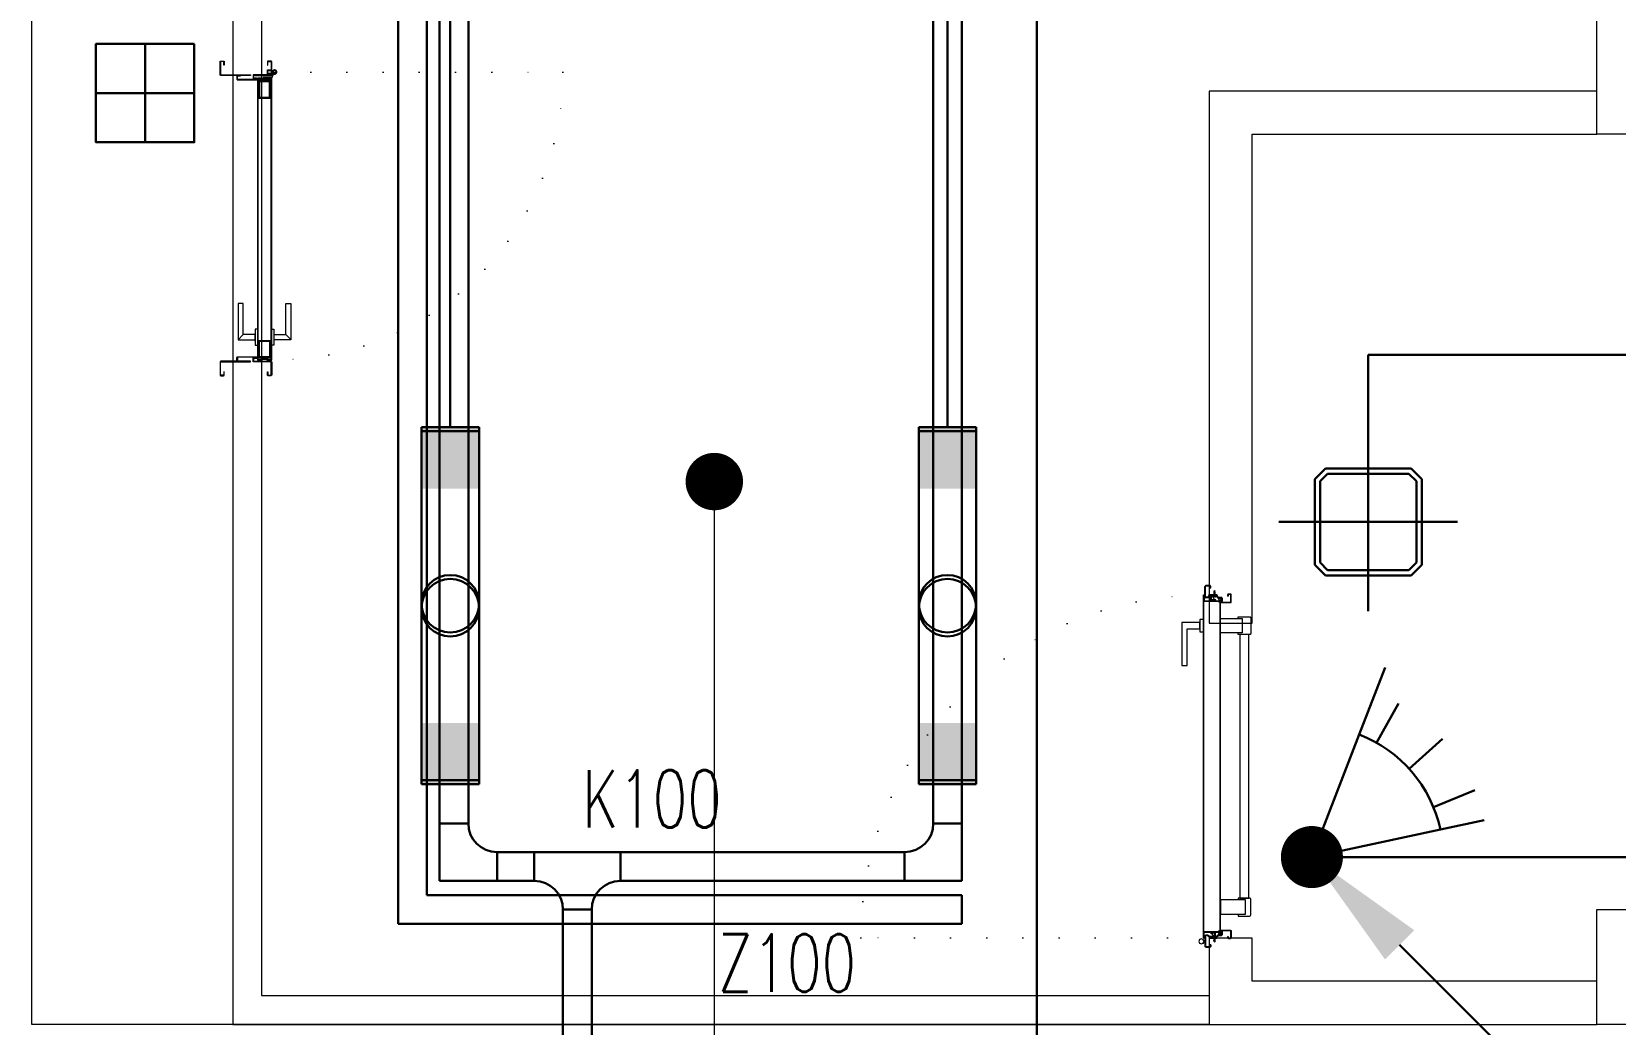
# Model space of a CAD drawing. Header units: metres. Extents: x -13316 to 152404, y -3899 to 30226.
# Drawn here: x 88680 to 89231, y 6360 to 6706 of the extents above; entities that cross this region are included whole.
import ezdxf

# ---------------------------------------------------------------- set-up
doc = ezdxf.new("R2010")
doc.units = ezdxf.units.M
doc.header["$LTSCALE"] = 100
doc.header["$MEASUREMENT"] = 0
doc.linetypes.add('DOT2', pattern=[0.125, 0, -0.125])
doc.linetypes.add('HIDDEN', pattern=[0.375, 0.25, -0.125])
doc.layers.get('0').update_dxf_attribs({"color": 9, "lineweight": 9})
for name, color, linetype, lineweight in [('00', 9, 'Continuous', 9), ('01', 9, 'Continuous', 9), ('06B', 9, 'Continuous', 9), ('06D', 9, 'Continuous', 9), ('10', 9, 'Continuous', 9), ('14', 9, 'Continuous', 9), ('20', 9, 'DOT2', 9), ('21_mahal200', 9, 'Continuous', 9), ('E-1x36 W SIVAÜSTÜ FLUORESAN ARMATÜR (ETANŞ)', 7, 'Continuous', 30), ('E-2x18(W) PL DOWNLIGHT ARMATÜR (SIVAÜSTÜ)', 7, 'Continuous', 30), ('E-AŞAĞIDAN GELEN HAT', 7, 'Continuous', 30), ('E-DUVARA MONTE PIR (HAREKET SENSÖRÜ)', 7, 'Continuous', 30), ('E-DUVARA MONTE PRİZ KUTUSU', 7, 'Continuous', 30), ('E-KABLO', 7, 'Continuous', 30), ('E-TAVA', 6, 'Continuous', 30), ('E-TAVA ZAYIF', 7, 'Continuous', 30), ('E-YAZI', 7, 'Continuous', 30)]:
    doc.layers.add(name, color=color, linetype=linetype, lineweight=lineweight)
doc.styles.add('ILGAZ', font='txttw.shx')
doc.styles.add('MuuM_TEXT-STANDART', font='ARIALN.TTF')
doc.dimstyles.new('MuuM_DIM200', dxfattribs={"dimscale": 20, "dimtxt": 2, "dimasz": 1, "dimexe": 1, "dimexo": 1, "dimgap": 1, "dimtad": 1, "dimdec": 1, "dimrnd": 0.5, "dimdsep": 46, "dimtxsty": 'MuuM_TEXT-STANDART', "dimblk": 'ARCHTICK', "dimcen": 0, "dimdle": 0.15, "dimclrd": 256, "dimclre": 256, "dimclrt": 256, "dimadec": 0, "dimazin": 0, "dimtfac": 5, "dimtdec": 1, "dimtix": 1, "dimtmove": 2, "dimatfit": 3, "dimldrblk": 'DOT', "dimfxl": 3, "dimfxlon": 1, "dimtolj": 1, "dimlwd": -1, "dimlwe": -1, "dimarcsym": 0})

# ---------------------------------------------------------------- blocks, each defined once
blk = doc.blocks.new('100_DUVARA MONTE PIR (HAREKET SENSÖRÜ)')
at = {"layer": 'E-DUVARA MONTE PIR (HAREKET SENSÖRÜ)', "color": 4}
for p, q in [((3.645, 1.193), (2.717, 0.889)), ((2.717, 0.889), (0, 0)), ((3.799, 0.528), (2.831, 0.393)), ((0, 0), (2.232, -1.786)), ((3.751, -0.797), (2.796, -0.594)), ((3.311, -1.936), (2.468, -1.443)), ((2.232, -1.786), (3.454, -2.765))]:
    blk.add_line(p, q, dxfattribs=at)
blk.add_arc((0, 0), 2.859, 321.3229, 18.1202, dxfattribs=at)
blk = doc.blocks.new('100_AŞAĞIDAN GELEN HAT')
at = {"layer": 'E-AŞAĞIDAN GELEN HAT', "color": 3, "linetype": 'Continuous'}
blk.add_line((-1.91, -1.909), (-4.382, -4.379), dxfattribs=at)
at = {"layer": 'E-AŞAĞIDAN GELEN HAT', "color": 4, "linetype": 'Continuous', "const_width": 0.675}
blk.add_lwpolyline([(-0.338, 0, 1), (0.338, 0, 1)], format="xyb", close=True, dxfattribs=at)
at = {"layer": 'E-AŞAĞIDAN GELEN HAT', "color": 3, "linetype": 'Continuous'}
blk.add_solid([(-2.228, -1.59), (-1.592, -2.227), (0, 0)], dxfattribs=at)
blk = doc.blocks.new('100_2x18(W) PL DOWNLIGHT ARMATÜR (SIVAÜSTÜ)')
at = {"layer": 'E-2x18(W) PL DOWNLIGHT ARMATÜR (SIVAÜSTÜ)', "color": 4, "ltscale": 0.4}
for q in [(0, 25), (0, 25), (-25, 0), (-25, 0), (0, -25), (25, 0), (0, -25), (25, 0)]:
    blk.add_line((0, 0), q, dxfattribs=at)
at = {"layer": 'E-2x18(W) PL DOWNLIGHT ARMATÜR (SIVAÜSTÜ)', "color": 4}
for p, q in [((-12, 15), (-15, 12)), ((-11.38, 13.5), (-13.5, 11.38)), ((12, 15), (-12, 15)), ((11.38, 13.5), (-11.38, 13.5)), ((13.5, 11.38), (11.38, 13.5)), ((15, 12), (12, 15)), ((-15, 12), (-15, -12)), ((-13.5, 11.38), (-13.5, -11.38)), ((13.5, -11.38), (13.5, 11.38)), ((15, -12), (15, 12)), ((-15, -12), (-12, -15)), ((-13.5, -11.38), (-11.38, -13.5)), ((11.38, -13.5), (13.5, -11.38)), ((12, -15), (15, -12)), ((-12, -15), (12, -15)), ((-11.38, -13.5), (11.38, -13.5))]:
    blk.add_line(p, q, dxfattribs=at)
blk = doc.blocks.new('100_1x36 W SIVAÜSTÜ FLUORESAN ARMATÜR (ETANŞ)')
at = {"layer": 'E-1x36 W SIVAÜSTÜ FLUORESAN ARMATÜR (ETANŞ)', "color": 4}
for p, q in [((-6.15, 1), (-6.15, -1)), ((6.15, 1), (-6.15, 1)), ((6.15, 1), (6.15, -1)), ((6.15, -1), (-6.15, -1))]:
    blk.add_line(p, q, dxfattribs=at)
at = {"layer": 'E-1x36 W SIVAÜSTÜ FLUORESAN ARMATÜR (ETANŞ)'}
blk.add_line((6.146, -1), (6.15, -0.996), dxfattribs=at)
at = {"layer": 'E-1x36 W SIVAÜSTÜ FLUORESAN ARMATÜR (ETANŞ)', "color": 4}
blk.add_circle((0, 0), 1, dxfattribs=at)
for points in [[(-6.15, 1), (-4.15, 1), (-6.15, -1), (-4.15, -1)], [(6.15, 1), (4.15, 1), (6.15, -1), (4.15, -1)]]:
    blk.add_solid(points, dxfattribs=at)
blk = doc.blocks.new('10_DUVARA MONTE PRİZ KUTUSU')
at = {"layer": 'E-DUVARA MONTE PRİZ KUTUSU', "color": 4}
for p, q in [((0, 24.48), (0, -24.48)), ((24.48, 0), (-24.48, 0))]:
    blk.add_line(p, q, dxfattribs=at)
blk.add_lwpolyline([(-24.48, -24.48), (24.48, -24.48), (24.48, 24.48), (-24.48, 24.48)], close=True, dxfattribs=at)
blk = doc.blocks.new('1.Bod.Ara.Sitatik Elk')
at = {"layer": '01'}
blk.add_lwpolyline([(4905, -1960), (5355, -1960), (5355, -2240), (5355, -2240), (5355, -2590), (4905, -2590), (4905, -2550), (5315, -2550), (5315, -2280), (4905, -2280), (4905, -2240), (5315, -2240), (5315, -2000), (4905, -2000), (4905, -1960)], close=True, dxfattribs=at)
blk = doc.blocks.new('_ArchTick')
at = {"color": 0, "linetype": 'ByBlock', "const_width": 0.15}
blk.add_lwpolyline([(-0.5, -0.5), (0.5, 0.5)], dxfattribs=at)
blk = doc.blocks.new('_Dot')
at = {"color": 0, "linetype": 'ByBlock', "lineweight": -2}
blk.add_line((-0.5, 0), (-1, 0), dxfattribs=at)
at = {"color": 0, "linetype": 'ByBlock', "const_width": 0.5}
blk.add_lwpolyline([(-0.25, 0, 1), (0.25, 0, 1)], format="xyb", close=True, dxfattribs=at)
blk = doc.blocks.new('*U21')
at = {"ltscale": 15}
for p, q in [((-24.9, 0.9), (-25.7, 0)), ((-24.9, -0.9), (-25.7, 0)), ((-22.9, 1.5), (-24.9, 0.9)), ((-22.9, 1.5), (-22.9, -1.5)), ((-21.2, -2.7), (-18.1, 2.8)), ((-21, -2.7), (-17.9, 2.7)), ((-19.7, -2.7), (-16.6, 2.8)), ((-19.5, -2.7), (-16.4, 2.7)), ((-18.5, 1.5), (-18.3, 2)), ((-18.2, -2.7), (-15.1, 2.8)), ((-18, -2.7), (-14.9, 2.7)), ((-17, 1.5), (-16.8, 2)), ((-16.7, -2.7), (-13.6, 2.8)), ((-16.5, -2.7), (-13.4, 2.7)), ((-15.5, 1.5), (-15.3, 2)), ((-15.2, -2.7), (-12.1, 2.8)), ((-15, -2.7), (-11.9, 2.7)), ((-14, 1.5), (-13.8, 2)), ((-13.7, -2.7), (-10.6, 2.8)), ((-13.5, -2.7), (-10.4, 2.7)), ((-12.5, 1.5), (-12.3, 2)), ((-12.2, -2.7), (-9.1, 2.8)), ((-12, -2.7), (-8.9, 2.7)), ((-11, 1.5), (-10.8, 2)), ((-10.7, -2.7), (-7.6, 2.8)), ((-10.5, -2.7), (-7.4, 2.7)), ((-9.5, 1.5), (-9.3, 2)), ((-9.2, -2.7), (-6.1, 2.8)), ((-9, -2.7), (-5.9, 2.7)), ((-8, 1.5), (-7.8, 2)), ((-7.7, -2.7), (-4.6, 2.8)), ((-7.5, -2.7), (-4.4, 2.7)), ((-6.5, 1.5), (-6.3, 2)), ((-6.2, -2.7), (-3.1, 2.8)), ((-6, -2.7), (-2.9, 2.7)), ((-5, 1.5), (-4.8, 2)), ((-4.7, -2.7), (-1.6, 2.8)), ((-4.5, -2.7), (-1.4, 2.7)), ((-3.5, 1.5), (-3.3, 2)), ((-2, 1.5), (-1.8, 2)), ((-0.5, 4.2), (-1.5, 1.5)), ((0, 0.5), (-0.6, 0.5)), ((-24.9, -0.9), (-22.9, -1.5)), ((-8.6, -1.5), (-22.9, -1.5)), ((-21.2, -2.7), (-20.9, -1.5)), ((-20.3, -1.5), (-19.1, -1.5)), ((-19.7, -2.7), (-19.4, -1.5)), ((-18.8, -1.5), (-17.6, -1.5)), ((-18.2, -2.7), (-17.9, -1.5)), ((-17.3, -1.5), (-16.1, -1.5)), ((-16.7, -2.7), (-16.4, -1.5)), ((-15.8, -1.5), (-14.6, -1.5)), ((-15.2, -2.7), (-14.9, -1.5)), ((-14.3, -1.5), (-13.1, -1.5)), ((-13.7, -2.7), (-13.4, -1.5)), ((-12.8, -1.5), (-11.6, -1.5)), ((-12.2, -2.7), (-11.9, -1.5)), ((-11.3, -1.5), (-10.1, -1.5)), ((-10.7, -2.7), (-10.4, -1.5)), ((-9.8, -1.5), (-8.6, -1.5)), ((-9.2, -2.7), (-8.9, -1.5)), ((-8.3, -1.5), (-7.1, -1.5)), ((-7.7, -2.7), (-7.4, -1.5)), ((-6.8, -1.5), (-5.6, -1.5)), ((-6.2, -2.7), (-5.9, -1.5)), ((-5.3, -1.5), (-4.1, -1.5)), ((-4.7, -2.7), (-4.4, -1.5)), ((-3.8, -1.5), (-2.1, -1.5)), ((-0.5, -4.2), (-1.5, -1.5)), ((0, -0.5), (-0.6, -0.5))]:
    blk.add_line(p, q, dxfattribs=at)
for p, q in [((-6.9, 1.5), (-22.9, 1.5)), ((-17.4, 1.5), (-18.6, 1.5)), ((-15.9, 1.5), (-17.1, 1.5)), ((-14.4, 1.5), (-15.6, 1.5)), ((-12.9, 1.5), (-14.1, 1.5)), ((-11.4, 1.5), (-12.6, 1.5)), ((-9.9, 1.5), (-11.1, 1.5)), ((-8.4, 1.5), (-9.6, 1.5)), ((-6.9, 1.5), (-8.1, 1.5)), ((-5.4, 1.5), (-6.6, 1.5)), ((-3.9, 1.5), (-5.1, 1.5)), ((-2.4, 1.5), (-3.6, 1.5)), ((-1.5, 1.5), (-2.1, 1.5)), ((0, 0.5), (0, 4.1)), ((-1.5, -1.5), (-2.1, -1.5)), ((0, -0.5), (0, -4.1))]:
    blk.add_line(p, q)
for centre, radius, start, end in [((-26, 3.9), 3.92, 274.361, 322.10246), ((-26, -3.9), 3.92, 37.89754, 85.639), ((-18, 2.8), 0.0971, 330.32042, 150.32042), ((-16.5, 2.8), 0.0971, 330.32042, 150.32042), ((-15, 2.8), 0.0971, 330.32042, 150.32042), ((-13.5, 2.8), 0.0971, 330.32042, 150.32042), ((-12, 2.8), 0.0971, 330.32042, 150.32042), ((-10.5, 2.8), 0.0971, 330.32042, 150.32042), ((-9, 2.8), 0.0971, 330.32042, 150.32042), ((-7.5, 2.8), 0.0971, 330.32042, 150.32042), ((-6, 2.8), 0.0971, 330.32042, 150.32042), ((-4.5, 2.8), 0.0971, 330.32042, 150.32042), ((-3, 2.8), 0.0971, 330.32042, 150.32042), ((-1.5, 2.8), 0.0971, 330.32042, 150.32042), ((-0.6, 0), 0.486, 90, 270), ((-0.3, 4.1), 0.25, 0, 150.08641), ((-21.1, -2.7), 0.0971, 150.32042, 330.32042), ((-19.6, -2.7), 0.0971, 150.32042, 330.32042), ((-18.1, -2.7), 0.0971, 150.32042, 330.32042), ((-16.6, -2.7), 0.0971, 150.32042, 330.32042), ((-15.1, -2.7), 0.0971, 150.32042, 330.32042), ((-13.6, -2.7), 0.0971, 150.32042, 330.32042), ((-12.1, -2.7), 0.0971, 150.32042, 330.32042), ((-10.6, -2.7), 0.0971, 150.32042, 330.32042), ((-9.1, -2.7), 0.0971, 150.32042, 330.32042), ((-7.6, -2.7), 0.0971, 150.32042, 330.32042), ((-6.1, -2.7), 0.0971, 150.32042, 330.32042), ((-4.6, -2.7), 0.0971, 150.32042, 330.32042), ((-0.3, -4.1), 0.25, 209.91359, 0)]:
    blk.add_arc(centre, radius, start, end, dxfattribs=at)
blk = doc.blocks.new('conta')
at = {"ltscale": 10}
for p, q in [((-2649.88, 5344.46), (-2649.78, 5344.3)), ((-2649.87, 5345.53), (-2649.81, 5345.61)), ((-2649.78, 5344.3), (-2649.74, 5344.3)), ((-2649.72, 5345.4), (-2649.28, 5345.4)), ((-2649.25, 5345.41), (-2649.09, 5345.51)), ((-2648.97, 5344.05), (-2648.78, 5343.8)), ((-2648.87, 5344.09), (-2648.7, 5343.86)), ((-2648.83, 5344.87), (-2648.56, 5345.24)), ((-2648.77, 5345.12), (-2648.63, 5345.3)), ((-2648.71, 5343.79), (-2648.71, 5343.79)), ((-2648.56, 5345.31), (-2648.56, 5345.31))]:
    blk.add_line(p, q, dxfattribs=at)
for centre, radius, start, end in [((-2653.03, 5345), 3.19, 350.46739, 8.93723), ((-2649.87, 5344.47), 0.02, 170.46739, 213.74513), ((-2649.83, 5345.5), 0.05, 140.63452, 188.93723), ((-2649.74, 5345.58), 0.0696, 22.24275, 159.25804), ((-2650.94, 5345.01), 1.24, 340.33821, 16.77718), ((-2649.74, 5344.58), 0.03, 160.33821, 273.26661), ((-2649.72, 5345.37), 0.03, 90, 196.77718), ((-2649.56, 5341.55), 3.01, 80.43616, 93.26661), ((-2649.28, 5345.45), 0.05, 270, 303.00619), ((-2649.22, 5344.14), 0.231, 353.95711, 81.90038), ((-2649.08, 5345.49), 0.03, 4.79721, 123.00619), ((-2649.06, 5344.54), 0.03, 260.43616, 338.70659), ((-2650.22, 5344.99), 1.27, 338.70659, 23.04177), ((-2648.89, 5344.11), 0.1, 173.95711, 217.26527), ((-2649.01, 5345.57), 0.05, 18.79511, 42.1429), ((-2651.17, 5344.83), 2.33, 7.58966, 18.79511), ((-2658.2, 5345.19), 9.36, 353.68569, 357.8537), ((-2648.79, 5344.15), 0.1, 173.68569, 217.26527), ((-2648.81, 5345.15), 0.05, 187.58966, 322.73473), ((-2648.79, 5344.84), 0.05, 142.73473, 180.2669), ((-2648.74, 5343.83), 0.05, 217.26527, 307.26527), ((-2648.74, 5343.83), 0.05, 307.26527, 37.26527), ((-2648.59, 5345.27), 0.05, 52.73473, 142.73473), ((-2648.59, 5345.27), 0.05, 322.73473, 52.73473)]:
    blk.add_arc(centre, radius, start, end, dxfattribs=at)
for points, knots in [([(-2649.74, 5344.31), (-2649.74, 5344.34), (-2649.7, 5344.52), (-2649.59, 5344.33), (-2649.34, 5344.36), (-2649.23, 5344.37), (-2649.18, 5344.37)], [0, 0, 0, 0, 0.1008757, 0.3841126, 0.5436166, 0.6906785, 0.6906785, 0.6906785, 0.6906785]), ([(-2648.98, 5345.6), (-2649, 5345.63), (-2649.09, 5345.71), (-2649.23, 5345.44), (-2649.32, 5345.74), (-2649.39, 5345.46), (-2649.51, 5345.75), (-2649.59, 5345.5), (-2649.65, 5345.57), (-2649.68, 5345.61)], [0.0086373, 0.0086373, 0.0086373, 0.0086373, 0.1097304, 0.3133405, 0.4430081, 0.5658764, 0.7165186, 0.8527974, 0.9648495, 0.9648495, 0.9648495, 0.9648495])]:
    blk.add_open_spline(points, degree=3, knots=knots, dxfattribs=at)
blk = doc.blocks.new('p-yn_sackasa')
at = {"layer": '10', "linetype": 'Continuous'}
for p, q in [((0, 6.16), (0, 6.9)), ((0.01, 6.9), (0.01, 6.15)), ((0.14, 6.9), (0.14, 6.16)), ((0.15, 6.9), (0.15, 6.16)), ((2.69, 7.16), (0.26, 7.16)), ((2.69, 7.15), (0.26, 7.15)), ((2.69, 7.02), (0.26, 7.02)), ((0.26, 7.01), (2.69, 7.01)), ((0.26, 6.05), (0.76, 6.05)), ((0.75, 6.04), (0.26, 6.04)), ((0.26, 5.91), (0.75, 5.91)), ((0.76, 5.9), (0.26, 5.9)), ((0.75, 5.91), (0.75, 6.04)), ((0.76, 5.9), (0.76, 6.05)), ((2.8, 3.29), (2.8, 6.9)), ((2.81, 3.29), (2.81, 6.9)), ((2.94, 3.29), (2.94, 6.9)), ((2.95, 3.29), (2.95, 6.9)), ((-2.19, 0), (-2.19, -0.15)), ((0.67, -0.71), (0.67, 2.27)), ((0.69, -0.71), (0.69, 2.27)), ((0.81, -0.71), (0.81, 2.27)), ((0.83, -0.71), (0.83, 2.27)), ((0.92, 2.33), (0.95, 2.32)), ((0.93, 2.34), (0.95, 2.33)), ((1.01, 2.46), (0.99, 2.47)), ((0.99, 2.46), (1.01, 2.45)), ((1.11, 2.52), (1.11, 3.73)), ((1.12, 2.52), (1.12, 3.73)), ((1.25, 3.73), (1.25, 2.52)), ((1.26, 2.52), (1.26, 3.73)), ((1.37, 3.98), (2.49, 3.98)), ((2.49, 3.97), (1.37, 3.97)), ((1.37, 3.84), (2.49, 3.84)), ((2.49, 3.83), (1.37, 3.83)), ((2.6, 3.69), (2.5, 3.36)), ((2.51, 3.35), (2.61, 3.69)), ((2.73, 3.65), (2.63, 3.32)), ((2.74, 3.64), (2.64, 3.31)), ((-2.95, -0.25), (-2.95, -1.75)), ((-2.94, -1.75), (-2.94, -0.25)), ((-2.81, -0.25), (-2.81, -1.75)), ((-2.8, -0.25), (-2.8, -1.75)), ((-2.19, 0), (-2.7, 0)), ((-2.2, -0.01), (-2.7, -0.01)), ((-2.2, -0.14), (-2.7, -0.14)), ((-2.19, -0.15), (-2.7, -0.15)), ((1.01, -1.85), (-2.7, -1.85)), ((1.01, -1.86), (-2.7, -1.86)), ((-2.7, -1.99), (1.01, -1.99)), ((1.01, -2), (-2.7, -2)), ((-2.2, -0.14), (-2.2, -0.01)), ((0.92, -0.77), (0.95, -0.76)), ((0.93, -0.78), (0.95, -0.77)), ((0.99, -0.89), (1.01, -0.88)), ((1.01, -0.89), (0.99, -0.91)), ((1.11, -0.96), (1.11, -1.75)), ((1.12, -0.96), (1.12, -1.75)), ((1.25, -0.96), (1.25, -1.75)), ((1.26, -0.96), (1.26, -1.75))]:
    blk.add_line(p, q, dxfattribs=at)
for points in [[(0.15, 2.14), (0.67, 2.14), (0.67, -0.54), (0.15, -0.54)], [(0.15, 2.14), (0.41, 2.14), (0.41, -0.54), (0.15, -0.54)]]:
    blk.add_lwpolyline(points, close=True, dxfattribs=at)
for centre, radius, start, end in [((0.26, 6.9), 0.261, 90, 180), ((0.26, 6.16), 0.261, 180, 270), ((0.26, 6.9), 0.249, 90, 180), ((0.26, 6.16), 0.249, 181.345, 271.3502), ((0.26, 6.9), 0.122, 90, 180), ((0.26, 6.16), 0.122, 180, 270), ((0.26, 6.9), 0.11, 90, 180), ((0.26, 6.16), 0.11, 180, 270), ((2.69, 6.9), 0.261, 0, 90), ((2.69, 6.9), 0.249, 0, 90), ((2.69, 6.9), 0.122, 0, 90), ((2.69, 6.9), 0.11, 0, 90), ((0.89, 2.27), 0.219, 63.2153, 180), ((0.89, 2.27), 0.206, 63.2169, 180), ((0.89, 2.27), 0.0801, 63.215, 180), ((0.89, 2.27), 0.0674, 63.2144, 180), ((1.04, 2.52), 0.206, 243.2197, 0), ((1.04, 2.52), 0.219, 243.2148, 0), ((1.04, 2.52), 0.0801, 243.2203, 0), ((1.04, 2.52), 0.0674, 243.2129, 0), ((1.37, 3.73), 0.253, 90, 180), ((1.37, 3.73), 0.24, 90, 180), ((1.37, 3.73), 0.114, 90, 180), ((1.37, 3.73), 0.101, 90, 180), ((2.49, 3.72), 0.261, 342.8602, 90), ((2.49, 3.72), 0.249, 342.8613, 90), ((2.49, 3.72), 0.122, 342.8607, 90), ((2.49, 3.72), 0.11, 342.8621, 90), ((2.72, 3.29), 0.232, 162.8601, 0), ((2.72, 3.29), 0.219, 162.8613, 0), ((2.72, 3.29), 0.0927, 162.8605, 0), ((2.72, 3.29), 0.0801, 162.8624, 0), ((-2.7, -0.25), 0.253, 90, 180), ((-2.7, -1.75), 0.253, 180, 270), ((-2.7, -0.25), 0.24, 90, 180), ((-2.7, -1.75), 0.24, 180, 270), ((-2.7, -0.25), 0.114, 90, 180), ((-2.7, -1.75), 0.114, 180, 270), ((-2.7, -0.25), 0.101, 90, 180), ((-2.7, -1.75), 0.101, 180, 270), ((0.89, -0.71), 0.219, 180, 296.785), ((0.89, -0.71), 0.206, 180, 296.7851), ((0.89, -0.71), 0.0801, 180, 296.785), ((0.89, -0.71), 0.0674, 180, 180.5245), ((0.89, -0.71), 0.0674, 180, 296.7871), ((1.04, -0.96), 0.219, 0, 116.7854), ((1.04, -0.96), 0.206, 0, 116.7836), ((1.04, -0.96), 0.0801, 0, 116.7811), ((1.04, -0.96), 0.0674, 0, 116.7871), ((1.01, -1.75), 0.114, 270, 0), ((1.01, -1.75), 0.24, 270, 0), ((1.01, -1.75), 0.101, 270, 0), ((1.01, -1.75), 0.253, 270, 0)]:
    blk.add_arc(centre, radius, start, end, dxfattribs=at)
at = {"layer": '10', "xscale": 0.0842696629213483, "yscale": 0.0842696629213483, "zscale": 0.0842696629213483}
blk.add_blockref('*U21', (0.95, 1.35), dxfattribs=at)
at = {"layer": '14', "xscale": -0.7887640449438696, "yscale": 0.7887640449438696, "zscale": 0.7887640449438204, "rotation": 90}
blk.add_blockref('conta', (4217.78, -2086.42), dxfattribs=at)
blk = doc.blocks.new('*U629')
at = {"layer": '06D'}
for points in [[(8.5, 9.56), (7.87, 9.56), (7.87, 13.56, -0.414214), (8.25, 13.93), (13.75, 13.93, -0.414214), (14.12, 13.56), (14.12, 9.56), (13.5, 9.56)], [(111.5, 9.56), (112.12, 9.56), (112.12, 13.56, 0.414214), (111.75, 13.93), (106.25, 13.93, 0.414214), (105.87, 13.56), (105.87, 9.56), (106.5, 9.56)]]:
    blk.add_lwpolyline(points, format="xyb", dxfattribs=at)
for points in [[(8.5, 12.06), (13.5, 12.06), (13.5, 3.44), (8.5, 3.44)], [(14.12, 13.31), (105.87, 13.31), (105.87, 10.18), (14.12, 10.18)], [(111.5, 10.94), (106.5, 10.94), (106.5, 3.44), (111.5, 3.44)]]:
    blk.add_lwpolyline(points, close=True, dxfattribs=at)
for points in [[(110.12, -3.81), (110.12, -10.06), (95.12, -10.06), (95.12, -8.19), (107.87, -8.19), (107.87, -8.19), (107.87, -3.81), (110.12, -3.81)], [(111.2, -2.56), (111.2, -3.81), (106.8, -3.81), (106.8, -2.56), (111.2, -2.56)]]:
    blk.add_lwpolyline(points, dxfattribs=at)
at = {"layer": '10', "ltscale": 10}
for p, q in [((2, 1.51), (1, 1.51)), ((2, 1.31), (1, 1.31)), ((1, 0.91), (2, 0.26)), ((2, 0.26), (2, 1.76)), ((2, 1.76), (2.3, 1.76)), ((2, -0.17), (2, 0.26)), ((2.3, -2.19), (2.3, 3.34)), ((2.3, 1.76), (2.3, 0.26)), ((2.3, 0.26), (2.3, -0.17)), ((2.4, 3.44), (117.6, 3.44)), ((2.45, -2.29), (2.45, 3.24)), ((2.5, 3.29), (117.5, 3.29)), ((117.55, -2.29), (117.55, 3.24)), ((117.7, -2.19), (117.7, 3.34)), ((117.7, 1.76), (118, 1.76)), ((117.7, 1.33), (117.7, 1.76)), ((117.7, 1.76), (118, 1.76)), ((117.7, 1.33), (117.7, 1.76)), ((117.7, -0.17), (117.7, 1.33)), ((117.7, -0.17), (117.7, 1.33)), ((118, 1.76), (118, 1.33)), ((118, 1.76), (118, 1.33)), ((118, 1.33), (118, -0.17)), ((119, 0.68), (118, 1.33)), ((118, 1.33), (118, -0.17)), ((119, 0.68), (118, 1.33)), ((118, 0.28), (119, 0.28)), ((118, 0.28), (119, 0.28)), ((118, 0.08), (119, 0.08)), ((118, 0.08), (119, 0.08)), ((-1.6, -2.73), (-1.73, -2.62)), ((-1.6, -2.73), (-1.73, -2.62)), ((-1.22, -2.16), (-1.22, -2.29)), ((-1.22, -2.16), (-1.05, -2.16)), ((-1.22, -2.16), (-1.22, -2.29)), ((-1.22, -2.16), (-1.05, -2.16)), ((-1.05, -2), (-1.05, -2.43)), ((-1.05, -2), (-1.05, -2.43)), ((-0.84, -2), (-0.84, -2.43)), ((-0.84, -2), (-0.84, -2.43)), ((0.3, -2.46), (0.3, -2.34)), ((0.4, -2.24), (2.25, -2.24)), ((0.4, -2.56), (119.6, -2.56)), ((0.45, -2.41), (0.45, -2.39)), ((0.45, -2.39), (2.35, -2.39)), ((0.45, -2.41), (119.54, -2.41)), ((2.3, -0.17), (2, -0.17)), ((119.54, -2.39), (117.65, -2.39)), ((118, -0.17), (117.7, -0.17)), ((118, -0.17), (117.7, -0.17)), ((119.6, -2.24), (117.75, -2.24)), ((119.55, -2.41), (119.55, -2.39)), ((119.7, -2.46), (119.7, -2.34))]:
    blk.add_line(p, q, dxfattribs=at)
blk.add_circle((-0.95, -3.26), 0.843, dxfattribs=at)
blk.add_circle((-0.95, -3.26), 0.843, dxfattribs=at)
for centre, radius, start, end in [((2.4, 3.34), 0.1, 90, 180), ((2.5, 3.24), 0.05, 90, 180), ((117.56, 3.3), 0.141, 14.9271, 75.0729), ((-0.95, -3.26), 1.01, 105.7139, 140.5908), ((-0.95, -3.26), 1.01, 105.7139, 140.5908), ((-0.42, -2.26), 0.428, 142.379, 203.648), ((-0.42, -2.26), 0.428, 142.379, 203.648), ((-0.42, -2.26), 0.302, 119.9685, 254.4476), ((-0.42, -2.26), 0.302, 119.9685, 254.4476), ((0.4, -2.34), 0.1, 90, 180), ((0.4, -2.46), 0.1, 180, 270), ((0.45, -2.39), 0.005, 90, 180), ((0.45, -2.41), 0.005, 180, 270), ((2.25, -2.19), 0.05, 270, 0), ((2.35, -2.29), 0.1, 270, 0), ((117.65, -2.29), 0.1, 180, 270), ((117.75, -2.19), 0.05, 180, 270), ((119.54, -2.39), 0.005, 0, 90), ((119.54, -2.41), 0.005, 270, 360), ((119.6, -2.34), 0.1, 0, 90), ((119.6, -2.46), 0.1, 270, 0)]:
    blk.add_arc(centre, radius, start, end, dxfattribs=at)
at = {"layer": '20'}
blk.add_lwpolyline([(0.3, -2.4), (0.3, -121.8, 0.414214), (119.7, -2.4, -1)], format="xyb", dxfattribs=at)
blk.add_blockref('p-yn_sackasa', (0, 0))
at = {"xscale": -1}
blk.add_blockref('p-yn_sackasa', (120, 0), dxfattribs=at)
blk = doc.blocks.new('gr-p-barel kilitli kapı kolu')
at = {"flags": 128}
for points in [[(-0.9, 0.8), (-0.9, 4.9), (-11.7, 4.9), (-11.7, 6.7), (0.9, 6.7), (0.9, 0.8)], [(-0.8, 5), (0.8, 6.6)]]:
    blk.add_lwpolyline(points, dxfattribs=at)
blk.add_lwpolyline([(-2.75, 0), (-2.75, 0.7), (2.75, 0.7), (2.75, 0)])
blk.add_lwpolyline([(-1.3, 0.7), (1.3, 0.7), (1.3, 0.8), (-1.3, 0.8)], close=True)
blk = doc.blocks.new('prf-scr2')
at = {"linetype": 'DOT2', "ltscale": 10}
blk.add_line((0, 0.19), (0, -1.06), dxfattribs=at)
for p, q in [((0.09, -0.24), (-0.09, -0.2)), ((-0.09, -0.24), (0.09, -0.28)), ((0.09, -0.32), (-0.09, -0.28)), ((-0.09, -0.32), (0.09, -0.36)), ((0.09, -0.4), (-0.09, -0.36)), ((-0.09, -0.4), (0.09, -0.44)), ((0.09, -0.48), (-0.09, -0.44)), ((-0.09, -0.48), (0.09, -0.52)), ((0.09, -0.56), (-0.09, -0.52)), ((-0.09, -0.56), (0.09, -0.6)), ((0.09, -0.64), (-0.09, -0.6)), ((-0.09, -0.64), (0.09, -0.68)), ((0.09, -0.72), (-0.09, -0.68)), ((-0.09, -0.72), (0.09, -0.76)), ((0.06, -0.84), (-0.08, -0.76)), ((-0.07, -0.8), (0.06, -0.84)), ((0.09, -0.17), (0, -0.15)), ((0, -0.18), (0.09, -0.2))]:
    blk.add_line(p, q)
blk.add_lwpolyline([(0.23, 0), (-0.23, 0), (-0.23, -0.01), (-0.12, -0.14), (0.12, -0.14), (0.23, -0.01), (0.23, 0)], close=True)
for points in [[(0.23, -0.01), (-0.23, -0.01)], [(-0.09, -0.14), (-0.09, -0.2), (-0.12, -0.22), (-0.12, -0.23), (-0.09, -0.24), (-0.09, -0.28), (-0.12, -0.3), (-0.12, -0.31), (-0.09, -0.32), (-0.09, -0.36), (-0.12, -0.38), (-0.12, -0.39), (-0.09, -0.4), (-0.09, -0.44), (-0.12, -0.46), (-0.12, -0.46), (-0.09, -0.48), (-0.09, -0.52), (-0.12, -0.54), (-0.12, -0.54), (-0.09, -0.56), (-0.09, -0.6), (-0.12, -0.62), (-0.12, -0.62), (-0.09, -0.64), (-0.09, -0.68), (-0.12, -0.69), (-0.12, -0.7), (-0.09, -0.72), (-0.09, -0.73), (-0.08, -0.76), (-0.1, -0.77), (-0.1, -0.78), (-0.07, -0.8), (-0.01, -0.94), (0, -0.95), (0.01, -0.94), (0.08, -0.76), (0.09, -0.76), (0.12, -0.74), (0.12, -0.73), (0.09, -0.72), (0.09, -0.68), (0.12, -0.66), (0.12, -0.66), (0.09, -0.64), (0.09, -0.6), (0.12, -0.58), (0.12, -0.58), (0.09, -0.56), (0.09, -0.52), (0.12, -0.5), (0.12, -0.5), (0.09, -0.48), (0.09, -0.44), (0.12, -0.43), (0.12, -0.42), (0.09, -0.4), (0.09, -0.36), (0.12, -0.35), (0.12, -0.34), (0.09, -0.32), (0.09, -0.28), (0.12, -0.27), (0.12, -0.26), (0.09, -0.24), (0.09, -0.2), (0.12, -0.19), (0.12, -0.18), (0.09, -0.17), (0.09, -0.14)]]:
    blk.add_lwpolyline(points)
blk = doc.blocks.new('K-SAC-01')
at = {"layer": '10'}
for points in [[(-4.6, 16.2, -0.414214), (-4.5, 16.3), (-0.1, 16.3, -0.414214), (0, 16.2), (0, 5.9), (0.2, 5.9), (0.2, 16.2, 0.414214), (-0.1, 16.5), (-4.5, 16.5, 0.414214), (-4.8, 16.2), (-4.8, 15.3, 0.414214), (-4.5, 15), (-3.4, 15), (-3.4, 15.2), (-4.5, 15.2, -0.414214), (-4.6, 15.3)], [(104.6, 16.2, 0.414214), (104.5, 16.3), (100.1, 16.3, 0.414214), (100, 16.2), (100, 5.9), (99.8, 5.9), (99.8, 16.2, -0.414214), (100.1, 16.5), (104.5, 16.5, -0.414214), (104.8, 16.2), (104.8, 15.3, -0.414214), (104.5, 15), (103.4, 15), (103.4, 15.2), (104.5, 15.2, 0.414214), (104.6, 15.3)], [(0.2, 10.3, -0.414214), (0.5, 10.6), (1.5, 10.6, -0.414214), (1.8, 10.3), (1.8, 3.9, -0.414214), (1.5, 3.6, -0.414214), (1.2, 3.9), (1.2, 4.8), (0.2, 4.8), (0.2, -1.2, -0.414214), (-0.1, -1.5), (-4.5, -1.5, -0.414214), (-4.8, -1.2), (-4.8, -0.3, -0.414214), (-4.5, 0), (-3.4, 0), (-3.4, -0.2), (-4.5, -0.2, 0.414214), (-4.6, -0.3), (-4.6, -1.2, 0.414214), (-4.5, -1.3), (-0.1, -1.3, 0.414214), (0, -1.2), (0, 5), (1.4, 5), (1.4, 3.9, 0.414214), (1.5, 3.8, 0.414214), (1.6, 3.9), (1.6, 10.3, 0.414214), (1.5, 10.4), (0.5, 10.4, 0.414214), (0.4, 10.3), (0.4, 9.4), (0.2, 9.4)], [(99.8, 10.3, 0.414214), (99.5, 10.6), (98.5, 10.6, 0.414214), (98.2, 10.3), (98.2, 3.9, 0.414214), (98.5, 3.6, 0.414214), (98.8, 3.9), (98.8, 4.8), (99.8, 4.8), (99.8, -1.2, 0.414214), (100.1, -1.5), (104.5, -1.5, 0.414214), (104.8, -1.2), (104.8, -0.3, 0.414214), (104.5, 0), (103.4, 0), (103.4, -0.2), (104.5, -0.2, -0.414214), (104.6, -0.3), (104.6, -1.2, -0.414214), (104.5, -1.3), (100.1, -1.3, -0.414214), (100, -1.2), (100, 5), (98.6, 5), (98.6, 3.9, -0.414214), (98.5, 3.8, -0.414214), (98.4, 3.9), (98.4, 10.3, -0.414214), (98.5, 10.4), (99.5, 10.4, -0.414214), (99.6, 10.3), (99.6, 9.4), (99.8, 9.4)], [(-0.38, -2.01), (1, -1.37), (1, 1.5), (1.2, 1.5), (1.2, -1.5), (-0.27, -2.18, -14.796002)]]:
    blk.add_lwpolyline(points, format="xyb", close=True, dxfattribs=at)
for points in [[(98.8, 0.15), (98.8, 2.15), (99.1, 2.15), (99.1, 3.19), (1.5, 3.19), (1.5, 2.15), (1.8, 2.15), (1.8, 0.15), (1.5, 0.15), (1.5, 1.85), (1.2, 1.85), (1.2, 3.49), (99.4, 3.49), (99.4, 1.85), (99.1, 1.85), (99.1, 0.15)], [(98.8, 2.15), (98.8, 0.15), (99.4, 0.15), (99.4, -1.5), (1.2, -1.5), (1.2, 0.15), (1.8, 0.15), (1.8, 2.15), (2.1, 2.15), (2.1, -0.15), (1.5, -0.15), (1.5, -1.2), (99.1, -1.2), (99.1, -0.15), (98.5, -0.15), (98.5, 2.15), (98.8, 2.15)]]:
    blk.add_lwpolyline(points, dxfattribs=at)
for points in [[(2.1, 3), (8.1, 3), (8.1, -1), (2.1, -1)], [(2.4, 2.7), (7.8, 2.7), (7.8, -0.7), (2.4, -0.7)], [(98.5, 3), (92.5, 3), (92.5, -1), (98.5, -1)], [(98.2, 2.7), (92.8, 2.7), (92.8, -0.7), (98.2, -0.7)]]:
    blk.add_lwpolyline(points, close=True, dxfattribs=at)
blk.add_circle((-0.95, -2.5), 0.55, dxfattribs=at)
at = {"layer": '20', "linetype": 'HIDDEN'}
for points in [[(-0.2, -1.3), (-0.2, 0), (-1.7, 0), (-1.7, -1.3)], [(-0.4, -1.99), (-0.4, -0.2), (-1.5, -0.2), (-1.5, -1.99)]]:
    blk.add_lwpolyline(points, dxfattribs=at)
at = {"layer": '20'}
blk.add_lwpolyline([(-0.95, -2.5), (-0.95, -102.85)], dxfattribs=at)
blk.add_arc((-0.95, -2.5), 100.35, 270, 1.5131, dxfattribs=at)
at = {"layer": '06B'}
blk.add_blockref('gr-p-barel kilitli kapı kolu', (91.4, 3.51), dxfattribs=at)
at = {"layer": '06B', "xscale": -1, "rotation": 180}
blk.add_blockref('gr-p-barel kilitli kapı kolu', (91.4, -1.51), dxfattribs=at)
at = {"layer": '10', "xscale": -1, "rotation": 90}
blk.add_blockref('prf-scr2', (1.5, 1), dxfattribs=at)
at = {"layer": '10', "rotation": 270}
blk.add_blockref('prf-scr2', (99.1, 1.22), dxfattribs=at)
blk = doc.blocks.new('1.Bod.Ara.Mimari Elk')
at = {"layer": '00'}
for points in [[(4430, -1740), (4430, -2160), (4430, -2580)], [(4440, -1740), (4440, -2160), (4440, -2580)], [(4905, -2265), (4770, -2265), (4770, -2450.29), (4785, -2450.29), (4785, -2280), (4905, -2280)], [(4430, -2580), (4430, -2590), (4440, -2590)], [(4440, -2580), (4770, -2580)], [(4440, -2590), (4770, -2590)]]:
    blk.add_lwpolyline(points, dxfattribs=at)
blk.add_lwpolyline([(4785, -2575), (4785, -2560), (4770, -2560), (4770, -2590), (4905, -2590), (4905, -2575)], close=True, dxfattribs=at)
at = {"layer": '06D'}
blk.add_lwpolyline([(4770, -2590), (4360, -2590), (4360, -2240)], dxfattribs=at)
at = {"xscale": -1, "rotation": 90}
blk.add_blockref('K-SAC-01', (4442.08, -2259.28), dxfattribs=at)
at = {"layer": '10', "xscale": -1, "rotation": 270}
blk.add_blockref('*U629', (4770.54, -2560.15), dxfattribs=at)
at = {"layer": '21_mahal200'}
blk.add_leader([(4597.69, -2400.96), (4597.69, -2678.98)], dimstyle='MuuM_DIM200', override={"dimasz": 1, "dimfxl": 10}, dxfattribs=at)

msp = doc.modelspace()

# ---------------------------------------------------------------- linework, layer by layer
at = {"layer": 'E-KABLO', "color": 6}
for p, q in [((89030.01, 6925), (89030.01, 6332.33)), ((88825.76, 6568), (88825.76, 6743.43)), ((88998.88, 6568), (88998.88, 6743.43)), ((89568.83, 6593.17), (89145.39, 6593.17)), ((89145.39, 6593.17), (89145.39, 6566.08)), ((89125.77, 6418.26), (89568.83, 6418.26))]:
    msp.add_line(p, q, dxfattribs=at)
at = {"layer": 'E-TAVA'}
for p, q in [((88822.05, 6940.11), (88822.05, 6409.95)), ((88832.05, 6940.11), (88832.05, 6429.95)), ((88993.93, 6940.11), (88993.93, 6429.95)), ((89003.93, 6940.11), (89003.93, 6409.95)), ((88832.05, 6429.95), (88822.05, 6429.95)), ((88993.93, 6429.95), (89003.93, 6429.95)), ((88983.93, 6419.95), (88842.05, 6419.95)), ((88842.05, 6419.95), (88842.05, 6409.95)), ((88855, 6419.95), (88855, 6409.95)), ((88885, 6409.95), (88885, 6419.95)), ((88983.93, 6419.95), (88983.93, 6409.95)), ((88855, 6409.95), (88822.05, 6409.95)), ((88885, 6409.95), (89003.93, 6409.95)), ((88865, 6399.95), (88875, 6399.95))]:
    msp.add_line(p, q, dxfattribs=at)
at = {"layer": 'E-TAVA', "color": 6}
for p, q in [((88865, 5865), (88865, 6399.95)), ((88875, 5865), (88875, 6399.95))]:
    msp.add_line(p, q, dxfattribs=at)
at = {"layer": 'E-TAVA'}
for centre, start, end in [((88842.05, 6429.95), 180, 270), ((88983.93, 6429.95), 270, 0)]:
    msp.add_arc(centre, 10, start, end, dxfattribs=at)
at = {"layer": 'E-TAVA', "color": 6}
for centre, start, end in [((88855, 6399.95), 0, 90), ((88885, 6399.95), 90, 180)]:
    msp.add_arc(centre, 10, start, end, dxfattribs=at)
at = {"layer": 'E-TAVA ZAYIF', "color": 4}
for p, q in [((88817.56, 6829.55), (88817.56, 6404.95)), ((88807.56, 6799.55), (88807.56, 6394.95)), ((88817.56, 6404.95), (89003.93, 6404.95)), ((89003.93, 6404.95), (89003.93, 6394.95)), ((88807.56, 6394.95), (89003.93, 6394.95))]:
    msp.add_line(p, q, dxfattribs=at)

# ---------------------------------------------------------------- block references
for name in ['1.Bod.Ara.Mimari Elk', '1.Bod.Ara.Sitatik Elk']:
    msp.add_blockref(name, (84320, 8950))
at = {"layer": 'E-1x36 W SIVAÜSTÜ FLUORESAN ARMATÜR (ETANŞ)', "xscale": 10, "yscale": 10, "zscale": 10, "rotation": 90}
for p in [(88825.76, 6506.5), (88998.88, 6506.5), (88825.76, 6505.11), (88998.88, 6505.11)]:
    msp.add_blockref('100_1x36 W SIVAÜSTÜ FLUORESAN ARMATÜR (ETANŞ)', p, dxfattribs=at)
at = {"layer": 'E-2x18(W) PL DOWNLIGHT ARMATÜR (SIVAÜSTÜ)', "color": 6, "xscale": 1.243104, "yscale": 1.243104, "zscale": 1.243104, "rotation": 90}
msp.add_blockref('100_2x18(W) PL DOWNLIGHT ARMATÜR (SIVAÜSTÜ)', (89145.39, 6535), dxfattribs=at)
at = {"layer": 'E-AŞAĞIDAN GELEN HAT', "xscale": 16, "yscale": 16, "zscale": 16, "rotation": 90}
msp.add_blockref('100_AŞAĞIDAN GELEN HAT', (89125.77, 6418.26), dxfattribs=at)
at = {"layer": 'E-DUVARA MONTE PIR (HAREKET SENSÖRÜ)', "xscale": -16, "yscale": 16, "zscale": 16, "rotation": 210.2209282659447}
msp.add_blockref('100_DUVARA MONTE PIR (HAREKET SENSÖRÜ)', (89125.77, 6418.26), dxfattribs=at)
at = {"layer": 'E-DUVARA MONTE PRİZ KUTUSU', "color": 3, "xscale": 0.7, "yscale": 0.7, "zscale": 0.7, "rotation": 180}
msp.add_blockref('10_DUVARA MONTE PRİZ KUTUSU', (88719.48, 6684.35), dxfattribs=at)

# ---------------------------------------------------------------- texts
at = {"layer": 'E-YAZI', "color": 3, "style": 'ILGAZ', "width": 0.7}
for s, p in [('K100', (88871.68, 6428.51)), ('Z100', (88919.03, 6371.37))]:
    msp.add_text(s, height=20, dxfattribs=at).set_placement(p)

doc.saveas('drawing.dxf')
